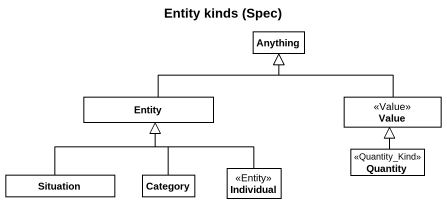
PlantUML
@startuml
title Entity kinds (Spec)
hide circle
hide empty members
class Anything
class "Entity" as Entity_
class Value <<Value>>
class Quantity <<Quantity_Kind>>
class Situation
class Category
class Individual <<Entity>>
Entity_ -right-|> Anything
Value -up-|> Anything
Quantity -up-|> Value
Situation -up-|> Entity_
Category -up-|> Entity_
Individual -up-|> Entity_
@enduml
